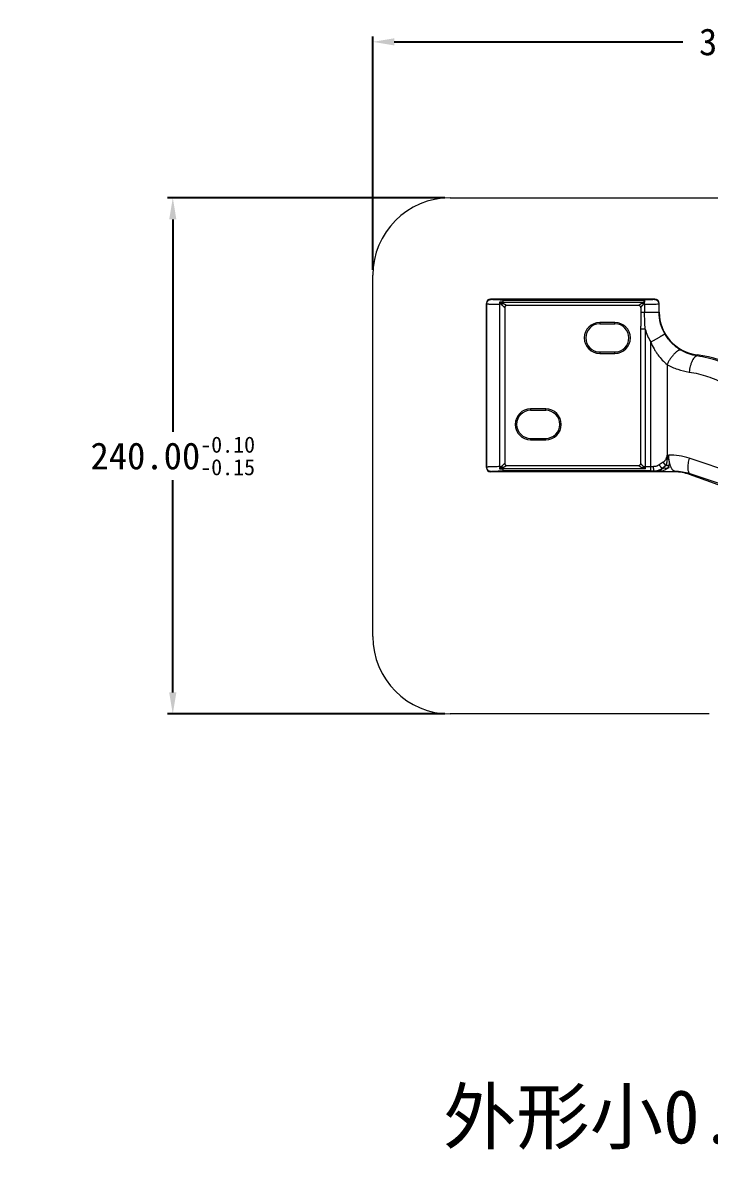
# Model space of a CAD drawing. Header units: millimetres. Extents: x 588 to 2025, y -315 to 707.
# Drawn here: x 598 to 918, y -315 to 213 of the extents above; entities that cross this region are included whole.
import ezdxf

# ---------------------------------------------------------------- set-up
doc = ezdxf.new("R2010")
doc.units = ezdxf.units.MM
doc.layers.add('core', color=7, linetype='Continuous', lineweight=20)
doc.layers.add('dim', color=82, linetype='Continuous', lineweight=9)
doc.dimstyles.get("Standard").update_dxf_attribs({"dimscale": 5, "dimtxt": 0.18, "dimasz": 0.18, "dimexe": 0.18, "dimexo": 0.0625, "dimgap": 0.09, "dimtad": 0, "dimtih": 1, "dimtoh": 1, "dimzin": 0, "dimdsep": 46, "dimtxsty": 'Standard', "dimcen": 0.09, "dimadec": 0, "dimazin": 0, "dimtfac": 1, "dimtofl": 0, "dimtmove": 0, "dimatfit": 3, "dimfxl": 0, "dimtolj": 1, "dimtzin": 0, "dimarcsym": 0})

# ---------------------------------------------------------------- blocks, each defined once
blk = doc.blocks.new('*D7')
at = {"layer": 'Defpoints', "color": 0, "lineweight": 18, "transparency": 16777216}
for p in [(797.22, 131.3), (668.2, -108.7), (797.22, -108.7)]:
    blk.add_point(p, dxfattribs=at)
at = {"layer": 'dim', "color": 0, "lineweight": -2, "transparency": 16777216}
for p, q in [((794.73, 131.3), (665.7, 131.3)), ((668.2, 121.3), (668.2, 22.55)), ((668.2, -98.7), (668.2, 0.05)), ((794.73, -108.7), (665.7, -108.7))]:
    blk.add_line(p, q, dxfattribs=at)
at = {"layer": 'dim', "color": 0, "lineweight": 18, "transparency": 16777216}
for points in [[(666.53, 121.3), (669.86, 121.3), (668.2, 131.3)], [(666.53, -98.7), (669.86, -98.7), (668.2, -108.7)]]:
    blk.add_solid(points, dxfattribs=at)
at = {"layer": 'dim', "color": 0, "lineweight": 18, "transparency": 16777216, "insert": (668.2, 11.3), "char_height": 12.5, "attachment_point": 5}
blk.add_mtext('\\A1;240.00{\\H7.5;\\S-0.10^ -0.15;}', dxfattribs=at)
blk = doc.blocks.new('*D8')
at = {"layer": 'Defpoints', "color": 0, "lineweight": 18, "transparency": 16777216}
for p in [(1141.22, 203.85), (761.22, 95.3), (1141.22, 95.3)]:
    blk.add_point(p, dxfattribs=at)
at = {"layer": 'dim', "color": 0, "lineweight": -2, "transparency": 16777216}
for p, q in [((761.22, 97.8), (761.22, 206.35)), ((1141.22, 97.8), (1141.22, 206.35)), ((771.22, 203.85), (905.39, 203.85)), ((1131.22, 203.85), (997.06, 203.85))]:
    blk.add_line(p, q, dxfattribs=at)
at = {"layer": 'dim', "color": 0, "lineweight": 18, "transparency": 16777216}
for points in [[(771.22, 205.51), (771.22, 202.18), (761.22, 203.85)], [(1131.22, 205.51), (1131.22, 202.18), (1141.22, 203.85)]]:
    blk.add_solid(points, dxfattribs=at)
at = {"layer": 'dim', "color": 0, "lineweight": 18, "transparency": 16777216, "insert": (951.22, 203.85), "char_height": 12.5, "attachment_point": 5}
blk.add_mtext('\\A1;380.00{\\H7.5;\\S-0.10^ -0.15;}', dxfattribs=at)

msp = doc.modelspace()

# ---------------------------------------------------------------- linework, layer by layer
at = {"layer": 'core', "lineweight": 18}
for p, q in [((797.225, 131.301), (1003.736, 131.301)), ((761.225, -72.699), (761.225, 95.301)), ((814.045, 5.848), (814.045, 82.234)), ((892.438, 84.241), (816.052, 84.241)), ((820.967, 81.786), (820.272, 81.786)), ((822.587, 80.249), (822.587, 7.833)), ((884.898, 81.226), (823.593, 81.226)), ((885.902, 80.223), (885.902, 78.207)), ((887.665, 81.783), (887.091, 81.783)), ((894.445, 78.211), (894.445, 82.234)), ((873.842, 73.342), (866.807, 73.342)), ((866.807, 72.684), (873.842, 72.684)), ((885.902, 7.867), (885.902, 70.219)), ((866.807, 59.619), (873.842, 59.619)), ((866.807, 58.96), (873.842, 58.96)), ((841.682, 33.142), (834.647, 33.142)), ((834.647, 32.484), (841.682, 32.484)), ((834.647, 19.419), (841.682, 19.419)), ((834.647, 18.76), (841.682, 18.76)), ((820.272, 6.296), (820.967, 6.296)), ((823.593, 6.856), (884.9, 6.856)), ((901.732, 3.841), (816.052, 3.841)), ((966.235, -18.039), (908.517, 2.661)), ((917.759, -108.699), (797.225, -108.699))]:
    msp.add_line(p, q, dxfattribs=at)
at = {"layer": 'core', "lineweight": 13}
for p, q in [((814.045, 82.234), (814.224, 82.055)), ((814.224, 6.027), (814.224, 82.055)), ((816.231, 84.062), (816.052, 84.241)), ((820.272, 6.296), (820.272, 81.786)), ((821.751, 83.788), (887.711, 83.788)), ((821.751, 82.755), (887.285, 82.755)), ((821.751, 82.755), (821.751, 82.228)), ((887.665, 81.783), (887.665, 78.211)), ((892.438, 84.241), (892.259, 84.062)), ((894.266, 82.055), (894.445, 82.234)), ((894.266, 82.055), (894.266, 78.211)), ((887.665, 78.211), (894.266, 78.211)), ((894.266, 78.211), (894.445, 78.211)), ((866.807, 73.342), (866.807, 72.684)), ((873.842, 72.684), (873.842, 73.342)), ((887.912, 70.219), (887.912, 6.301)), ((890.518, 6.301), (890.518, 64.216)), ((866.807, 59.619), (866.807, 58.96)), ((873.842, 58.96), (873.842, 59.619)), ((912.17, 58.252), (912.111, 57.751)), ((898.083, 53.85), (898.083, 11.881)), ((834.647, 33.142), (834.647, 32.484)), ((841.682, 32.484), (841.682, 33.142)), ((834.647, 19.419), (834.647, 18.76)), ((841.682, 18.76), (841.682, 19.419)), ((898.081, 11.658), (898.895, 11.669)), ((814.224, 6.027), (814.045, 5.848)), ((821.751, 5.854), (821.751, 5.327)), ((887.912, 5.327), (821.751, 5.327)), ((887.206, 6.301), (887.912, 6.301)), ((887.912, 6.301), (890.518, 6.301)), ((887.912, 6.301), (887.912, 5.327)), ((890.518, 4.294), (890.518, 6.301)), ((956.654, -5.996), (908.392, 10.221)), ((816.052, 3.841), (816.231, 4.02)), ((890.518, 4.294), (821.751, 4.294)), ((891.994, 4.297), (894.393, 3.987)), ((894.393, 3.987), (901.732, 4.144)), ((901.732, 3.841), (901.732, 4.144)), ((908.687, 3.136), (908.517, 2.661)), ((908.687, 3.136), (956.95, -13.081))]:
    msp.add_line(p, q, dxfattribs=at)
at = {"layer": 'core', "lineweight": 18}
for centre, radius, start, end in [((797.225, 95.301), 36, 90, 180), ((914.545, 78.211), 20.1, 180, 263.21462), ((866.807, 66.151), 7.191, 90, 270), ((866.807, 66.151), 6.532, 90, 270), ((873.842, 66.151), 7.191, 270, 90), ((873.842, 66.151), 6.532, 270, 90), ((905.639, 3.364), 55.275, 40, 83.21462), ((834.647, 25.951), 7.191, 90, 270), ((834.647, 25.951), 6.532, 90, 270), ((841.682, 25.951), 7.191, 270, 90), ((841.682, 25.951), 6.532, 270, 90), ((901.732, -16.259), 20.1, 70.27, 90), ((797.225, -72.699), 36, 180, 270)]:
    msp.add_arc(centre, radius, start, end, dxfattribs=at)
at = {"layer": 'core', "lineweight": 13}
for radius, start in [(20.279, 180), (27.806, 196.7041)]:
    msp.add_arc((914.545, 78.211), radius, start, 210.22018, dxfattribs=at)
at = {"layer": 'core', "lineweight": 18}
for centre, major_axis in [((816.058, 82.228), (-1.425, 1.425)), ((892.432, 82.228), (1.425, 1.425)), ((816.058, 5.854), (-1.425, -1.425))]:
    msp.add_ellipse(centre, major_axis=major_axis, ratio=0.9972647, start_param=5.4991567, end_param=7.0672139, dxfattribs=at)
at = {"layer": 'core', "lineweight": 13}
for points, knots in [([(814.224, 82.055), (814.224, 82.186), (814.237, 82.317), (814.289, 82.575), (814.328, 82.701), (814.428, 82.943), (814.491, 83.059), (814.637, 83.278), (814.721, 83.38), (814.906, 83.565), (815.008, 83.649), (815.227, 83.795), (815.343, 83.858), (815.585, 83.958), (815.711, 83.997), (815.969, 84.049), (816.1, 84.062), (816.231, 84.062)], [0, 0, 0, 0, 0.125, 0.125, 0.25, 0.25, 0.375, 0.375, 0.5, 0.5, 0.625, 0.625, 0.75, 0.75, 0.875, 0.875, 1, 1, 1, 1]), ([(814.224, 82.055), (814.267, 82.023), (814.449, 81.992), (814.836, 81.955), (814.921, 81.947), (815.107, 81.933), (815.41, 81.912), (815.9, 81.886), (816.327, 81.869), (816.623, 81.858), (816.777, 81.852), (817.256, 81.837), (817.597, 81.828), (818.314, 81.812), (818.689, 81.805), (819.465, 81.794), (819.865, 81.789), (820.272, 81.786)], [0, 0, 0, 0, 0.25, 0.25, 0.3125, 0.3125, 0.375, 0.5, 0.5625, 0.5625, 0.625, 0.625, 0.75, 0.75, 0.875, 0.875, 1, 1, 1, 1]), ([(820.143, 82.768), (820.155, 82.695), (820.176, 82.582), (820.205, 82.423), (820.227, 82.3), (820.245, 82.173), (820.264, 82.003), (820.271, 81.873), (820.272, 81.786)], [0, 0, 0, 0, 0.2454969, 0.3712479, 0.4969989, 0.62275, 0.748501, 1, 1, 1, 1]), ([(821.356, 82.395), (821.166, 82.466), (820.967, 82.532), (820.559, 82.655), (820.35, 82.712), (820.143, 82.768)], [0, 0, 0, 0, 0.5, 0.5, 1, 1, 1, 1]), ([(820.967, 81.786), (820.992, 81.841), (821.047, 81.951), (821.143, 82.115), (821.248, 82.266), (821.321, 82.354), (821.356, 82.395)], [0, 0, 0, 0, 0.2496477, 0.4998001, 0.7499525, 1, 1, 1, 1]), ([(821.233, 81.565), (821.311, 81.494), (821.387, 81.423), (821.532, 81.283), (821.603, 81.214), (821.74, 81.079), (821.806, 81.012), (821.934, 80.884), (821.995, 80.821), (822.113, 80.702), (822.168, 80.646), (822.273, 80.542), (822.322, 80.493), (822.389, 80.427), (822.411, 80.407), (822.452, 80.368), (822.511, 80.313), (822.56, 80.271), (822.587, 80.249)], [0, 0, 0, 0, 0.125, 0.125, 0.25, 0.25, 0.375, 0.375, 0.5, 0.5, 0.625, 0.625, 0.75, 0.75, 0.8125, 0.8125, 0.875, 1, 1, 1, 1]), ([(821.751, 83.788), (821.751, 83.779), (821.751, 83.749), (821.751, 83.647), (821.751, 83.575), (821.751, 83.395), (821.751, 83.287), (821.751, 83.041), (821.751, 82.904), (821.751, 82.755)], [0, 0, 0, 0, 0.25, 0.25, 0.5, 0.5, 0.75, 0.75, 1, 1, 1, 1]), ([(823.593, 81.226), (823.528, 81.252), (823.384, 81.324), (823.124, 81.467), (822.897, 81.596), (822.642, 81.742), (822.365, 81.898), (822.071, 82.06), (821.86, 82.172), (821.751, 82.228)], [0, 0, 0, 0, 0.2454684, 0.3712236, 0.4969789, 0.6227342, 0.7484894, 0.8742447, 1, 1, 1, 1]), ([(886.681, 82.392), (886.422, 82.277), (886.079, 82.09), (885.683, 81.845), (885.419, 81.668), (885.202, 81.512), (885.031, 81.377), (884.927, 81.28), (884.9, 81.24), (884.898, 81.226)], [0, 0, 0, 0, 0.2534288, 0.3801432, 0.5068576, 0.633572, 0.7602864, 0.8870008, 1, 1, 1, 1]), ([(885.902, 80.223), (885.902, 80.223), (885.902, 80.226), (885.903, 80.231), (885.903, 80.237), (885.905, 80.246), (885.909, 80.261), (885.916, 80.28), (885.925, 80.299), (885.932, 80.315), (885.941, 80.334), (885.953, 80.356), (885.967, 80.382), (885.98, 80.406), (885.996, 80.433), (886.019, 80.472), (886.064, 80.543), (886.136, 80.653), (886.2, 80.746), (886.24, 80.802), (886.243, 80.805), (886.245, 80.809), (886.249, 80.814), (886.252, 80.819), (886.257, 80.825), (886.261, 80.831), (886.266, 80.838), (886.271, 80.845), (886.277, 80.853), (886.284, 80.862), (886.29, 80.871), (886.298, 80.881), (886.305, 80.891), (886.313, 80.902), (886.322, 80.914), (886.331, 80.926), (886.341, 80.939), (886.351, 80.953), (886.362, 80.967), (886.373, 80.982), (886.385, 80.997), (886.397, 81.013), (886.41, 81.03), (886.423, 81.047), (886.437, 81.065), (886.452, 81.084), (886.467, 81.103), (886.483, 81.124), (886.5, 81.144), (886.517, 81.165), (886.534, 81.187), (886.553, 81.21), (886.572, 81.233), (886.592, 81.257), (886.612, 81.282), (886.634, 81.307), (886.656, 81.333), (886.678, 81.359), (886.702, 81.386), (886.726, 81.414), (886.751, 81.442), (886.777, 81.471), (886.804, 81.5), (886.832, 81.53), (886.86, 81.56), (886.89, 81.591), (886.921, 81.622), (886.953, 81.654), (886.986, 81.686), (887.02, 81.718), (887.055, 81.75), (887.079, 81.772), (887.091, 81.783)], [0, 0, 0, 0, 0.0039909, 0.0135164, 0.0234943, 0.0339276, 0.0583143, 0.093442, 0.1090831, 0.1264839, 0.1456717, 0.1666846, 0.1895714, 0.2143914, 0.224323, 0.2541952, 0.3045712, 0.3758854, 0.4686193, 0.4703215, 0.4723377, 0.4746684, 0.4773142, 0.480276, 0.4835547, 0.4871511, 0.4910661, 0.4953008, 0.4998561, 0.5047328, 0.5099319, 0.5154543, 0.5213008, 0.5274721, 0.533969, 0.5407918, 0.5479409, 0.5554167, 0.5632189, 0.5713474, 0.5798017, 0.588581, 0.5976841, 0.6071094, 0.6168552, 0.6269204, 0.637305, 0.6480088, 0.6590318, 0.670374, 0.6820351, 0.6940149, 0.7063132, 0.7189296, 0.7318636, 0.7451148, 0.7586826, 0.7725664, 0.7867659, 0.8012806, 0.81611, 0.8312538, 0.8467116, 0.8624834, 0.8785689, 0.8949684, 0.9116821, 0.9287107, 0.9460551, 0.9637168, 0.9816976, 1, 1, 1, 1]), ([(886.681, 82.392), (886.697, 82.399), (886.73, 82.413), (886.779, 82.435), (886.828, 82.457), (886.873, 82.477), (886.914, 82.496), (886.949, 82.512), (886.984, 82.529), (887.018, 82.546), (887.055, 82.564), (887.094, 82.585), (887.133, 82.607), (887.167, 82.628), (887.192, 82.645), (887.21, 82.658), (887.222, 82.667), (887.233, 82.676), (887.242, 82.685), (887.251, 82.694), (887.259, 82.703), (887.266, 82.712), (887.272, 82.721), (887.277, 82.73), (887.281, 82.738), (887.284, 82.747), (887.285, 82.753), (887.285, 82.755)], [0, 0, 0, 0, 0.0738516, 0.1477718, 0.2217607, 0.2958182, 0.3512149, 0.4054937, 0.4586588, 0.5107145, 0.5616654, 0.6294397, 0.6910747, 0.7466351, 0.7962101, 0.8183232, 0.8393677, 0.8593706, 0.8783636, 0.8963835, 0.9134736, 0.9296845, 0.9450756, 0.9597161, 0.9736866, 0.9870795, 1, 1, 1, 1]), ([(886.681, 82.392), (886.717, 82.352), (886.792, 82.265), (886.902, 82.113), (887.005, 81.949), (887.064, 81.838), (887.091, 81.783)], [0, 0, 0, 0, 0.2482153, 0.4988335, 0.7494518, 1, 1, 1, 1]), ([(887.091, 81.783), (887.129, 81.841), (887.206, 81.963), (887.3, 82.132), (887.374, 82.281), (887.425, 82.406), (887.473, 82.549), (887.492, 82.662), (887.494, 82.724)], [0, 0, 0, 0, 0.25, 0.5, 0.625, 0.75, 0.875, 1, 1, 1, 1]), ([(887.711, 83.788), (887.671, 83.785), (887.599, 83.774), (887.514, 83.731), (887.449, 83.652), (887.398, 83.538), (887.358, 83.389), (887.327, 83.206), (887.303, 82.995), (887.291, 82.838), (887.285, 82.755)], [0, 0, 0, 0, 0.125, 0.25, 0.3750001, 0.5000001, 0.6250001, 0.7500001, 0.8750001, 1, 1, 1, 1]), ([(887.665, 81.783), (888.52, 81.787), (890.211, 81.807), (892.347, 81.868), (893.816, 81.954), (894.22, 82.021), (894.266, 82.055)], [0, 0, 0, 0, 0.2455005, 0.4970003, 0.7485002, 1, 1, 1, 1]), ([(892.259, 84.062), (892.39, 84.062), (892.521, 84.049), (892.779, 83.997), (892.905, 83.958), (893.147, 83.858), (893.263, 83.795), (893.482, 83.649), (893.584, 83.565), (893.769, 83.38), (893.853, 83.278), (893.999, 83.059), (894.061, 82.943), (894.162, 82.701), (894.201, 82.575), (894.253, 82.317), (894.266, 82.186), (894.266, 82.055)], [0, 0, 0, 0, 0.125, 0.125, 0.25, 0.25, 0.375, 0.375, 0.5, 0.5, 0.625, 0.625, 0.75, 0.75, 0.875, 0.875, 1, 1, 1, 1]), ([(885.902, 78.211), (885.902, 78.211), (885.91, 78.211), (885.943, 78.211), (885.973, 78.211), (886.055, 78.211), (886.107, 78.211), (886.23, 78.211), (886.302, 78.211), (886.463, 78.211), (886.553, 78.211), (886.746, 78.211), (886.85, 78.211), (887.069, 78.211), (887.183, 78.211), (887.42, 78.211), (887.542, 78.211), (887.665, 78.211)], [0, 0, 0, 0, 0.1031468, 0.1031468, 0.2312687, 0.2312687, 0.3593906, 0.3593906, 0.4875125, 0.4875125, 0.6156343, 0.6156343, 0.7437562, 0.7437562, 0.8718781, 0.8718781, 1, 1, 1, 1]), ([(887.912, 70.219), (887.781, 70.219), (887.649, 70.219), (887.391, 70.219), (887.265, 70.219), (887.022, 70.219), (886.905, 70.219), (886.686, 70.219), (886.584, 70.219), (886.398, 70.219), (886.314, 70.219), (886.168, 70.219), (886.106, 70.219), (886.005, 70.219), (885.967, 70.219), (885.915, 70.219), (885.903, 70.219), (885.902, 70.219)], [0, 0, 0, 0, 0.1250502, 0.1250502, 0.2501004, 0.2501004, 0.3751506, 0.3751506, 0.5002008, 0.5002008, 0.625251, 0.625251, 0.7503012, 0.7503012, 0.8753515, 0.8753515, 1, 1, 1, 1]), ([(890.518, 64.216), (890.979, 63.129), (891.744, 61.572), (892.907, 59.646), (894.171, 57.813), (895.869, 55.794), (897.331, 54.454), (898.083, 53.85)], [0, 0, 0, 0, 0.25, 0.375, 0.5, 0.75, 1, 1, 1, 1]), ([(904.594, 60.419), (903.842, 60.865), (902.38, 61.852), (900.682, 63.331), (899.416, 64.67), (898.251, 66.076), (897.484, 67.211), (897.022, 68.004)], [0, 0, 0, 0, 0.25, 0.5, 0.625, 0.75, 1, 1, 1, 1]), ([(912.111, 57.751), (910.785, 57.947), (908.175, 58.598), (905.743, 59.738), (904.594, 60.419)], [0, 0, 0, 0, 0.5, 1, 1, 1, 1]), ([(912.111, 57.751), (911.776, 57.747), (911.207, 57.501), (910.412, 56.569), (909.837, 55.589), (909.321, 54.382), (908.753, 52.579), (908.49, 51.155), (908.384, 50.276)], [0, 0, 0, 0, 0.2500021, 0.3750035, 0.5000049, 0.6250063, 0.7500076, 1, 1, 1, 1]), ([(947.105, 38.158), (944.934, 40.806), (940.097, 45.694), (931.608, 51.548), (922.184, 55.72), (915.497, 57.285), (912.111, 57.751)], [0, 0, 0, 0, 0.25, 0.5, 0.75, 1, 1, 1, 1]), ([(898.021, 11.43), (897.978, 11.126), (897.882, 10.677), (897.683, 10.107), (897.499, 9.701), (897.315, 9.385), (897.146, 9.147), (897.01, 8.98), (896.866, 8.826), (896.763, 8.732), (896.603, 8.598), (896.49, 8.518), (896.371, 8.445)], [0, 0, 0, 0, 0.25, 0.375, 0.5, 0.625, 0.6875, 0.75, 0.8125, 0.875, 0.875, 1, 1, 1, 1]), ([(897.487, 6.867), (897.492, 6.873), (897.502, 6.885), (897.516, 6.902), (897.531, 6.92), (897.546, 6.939), (897.56, 6.958), (897.574, 6.977), (897.589, 6.996), (897.603, 7.016), (897.617, 7.036), (897.631, 7.057), (897.645, 7.077), (897.659, 7.099), (897.672, 7.12), (897.686, 7.142), (897.699, 7.165), (897.713, 7.187), (897.726, 7.21), (897.739, 7.234), (897.752, 7.257), (897.764, 7.282), (897.777, 7.306), (897.789, 7.331), (897.802, 7.356), (897.814, 7.381), (897.825, 7.407), (897.837, 7.433), (897.848, 7.46), (897.86, 7.486), (897.871, 7.513), (897.882, 7.541), (897.892, 7.568), (897.903, 7.596), (897.913, 7.624), (897.923, 7.653), (897.933, 7.681), (897.942, 7.71), (897.952, 7.739), (897.961, 7.769), (897.97, 7.798), (897.979, 7.828), (897.988, 7.858), (897.996, 7.888), (898.004, 7.918), (898.013, 7.949), (898.02, 7.98), (898.028, 8.01), (898.036, 8.041), (898.043, 8.073), (898.05, 8.104), (898.057, 8.135), (898.064, 8.167), (898.071, 8.198), (898.078, 8.23), (898.084, 8.262), (898.09, 8.294), (898.096, 8.326), (898.102, 8.358), (898.108, 8.391), (898.114, 8.423), (898.119, 8.456), (898.124, 8.488), (898.13, 8.521), (898.135, 8.554), (898.14, 8.586), (898.144, 8.619), (898.149, 8.652), (898.153, 8.685), (898.158, 8.718), (898.162, 8.75), (898.166, 8.783), (898.17, 8.816), (898.174, 8.849), (898.178, 8.882), (898.181, 8.915), (898.185, 8.948), (898.188, 8.981), (898.191, 9.014), (898.194, 9.047), (898.197, 9.081), (898.2, 9.114), (898.203, 9.147), (898.205, 9.18), (898.208, 9.214), (898.21, 9.247), (898.217, 9.345), (898.226, 9.508), (898.234, 9.734), (898.237, 9.956), (898.235, 10.174), (898.23, 10.364), (898.223, 10.524), (898.215, 10.655), (898.206, 10.779), (898.196, 10.896), (898.186, 11.008), (898.175, 11.113), (898.163, 11.213), (898.152, 11.306), (898.144, 11.367), (898.14, 11.396)], [0, 0, 0, 0, 0.0056791, 0.0114138, 0.0172037, 0.0230481, 0.0289467, 0.0348986, 0.0409032, 0.0469599, 0.0530679, 0.0592264, 0.0654346, 0.0716917, 0.0779967, 0.0843486, 0.0907463, 0.0971883, 0.1036733, 0.1101996, 0.1167659, 0.1233705, 0.1300117, 0.1366878, 0.1433972, 0.1501379, 0.1569082, 0.1637062, 0.1705305, 0.17738, 0.1842534, 0.1911494, 0.1980664, 0.2050031, 0.2119578, 0.2189289, 0.2259146, 0.2329131, 0.2399225, 0.2469414, 0.2539689, 0.2610039, 0.2680455, 0.2750926, 0.2821441, 0.2891989, 0.2962556, 0.3033132, 0.3103701, 0.3174253, 0.3244783, 0.331529, 0.3385776, 0.3456238, 0.3526676, 0.3597088, 0.3667474, 0.3737832, 0.3808159, 0.3878454, 0.394871, 0.4018917, 0.4089066, 0.4159148, 0.4229151, 0.4299066, 0.4368881, 0.4438584, 0.4508163, 0.4577609, 0.4646928, 0.4716125, 0.4785208, 0.4854184, 0.4923061, 0.4991845, 0.5060545, 0.5129168, 0.5197723, 0.5266217, 0.5334659, 0.5403058, 0.547142, 0.5539756, 0.5608074, 0.5676383, 0.5744691, 0.6213386, 0.6670094, 0.7116384, 0.7553464, 0.7982198, 0.8256339, 0.8517106, 0.8764944, 0.900025, 0.9223381, 0.9434653, 0.963435, 0.9822725, 1, 1, 1, 1]), ([(820.272, 6.296), (819.865, 6.293), (819.465, 6.288), (818.689, 6.277), (818.314, 6.27), (817.597, 6.254), (817.256, 6.245), (816.777, 6.23), (816.623, 6.224), (816.327, 6.213), (815.9, 6.196), (815.41, 6.17), (815.107, 6.149), (814.921, 6.135), (814.836, 6.127), (814.449, 6.09), (814.267, 6.059), (814.224, 6.027)], [0, 0, 0, 0, 0.125, 0.125, 0.25, 0.25, 0.375, 0.375, 0.4375, 0.4375, 0.5, 0.625, 0.6875, 0.6875, 0.75, 0.75, 1, 1, 1, 1]), ([(816.231, 4.02), (816.1, 4.02), (815.969, 4.033), (815.711, 4.085), (815.585, 4.124), (815.343, 4.225), (815.227, 4.287), (815.008, 4.433), (814.906, 4.517), (814.721, 4.702), (814.637, 4.804), (814.491, 5.023), (814.428, 5.139), (814.328, 5.381), (814.289, 5.507), (814.237, 5.765), (814.224, 5.896), (814.224, 6.027)], [0, 0, 0, 0, 0.125, 0.125, 0.25, 0.25, 0.375, 0.375, 0.5, 0.5, 0.625, 0.625, 0.75, 0.75, 0.875, 0.875, 1, 1, 1, 1]), ([(820.272, 6.296), (820.271, 6.209), (820.264, 6.079), (820.245, 5.909), (820.227, 5.782), (820.205, 5.659), (820.176, 5.5), (820.155, 5.387), (820.143, 5.314)], [0, 0, 0, 0, 0.2514986, 0.3772494, 0.5030002, 0.628751, 0.7545019, 1, 1, 1, 1]), ([(820.143, 5.314), (820.35, 5.371), (820.559, 5.427), (820.967, 5.55), (821.166, 5.616), (821.356, 5.688)], [0, 0, 0, 0, 0.5, 0.5, 1, 1, 1, 1]), ([(821.356, 5.688), (821.321, 5.728), (821.248, 5.816), (821.143, 5.968), (821.047, 6.131), (820.992, 6.242), (820.967, 6.296)], [0, 0, 0, 0, 0.2500469, 0.5001944, 0.750342, 1, 1, 1, 1]), ([(822.587, 7.833), (822.56, 7.811), (822.511, 7.769), (822.452, 7.714), (822.411, 7.675), (822.389, 7.655), (822.322, 7.589), (822.273, 7.541), (822.168, 7.436), (822.113, 7.38), (821.995, 7.261), (821.934, 7.199), (821.806, 7.07), (821.74, 7.003), (821.603, 6.868), (821.532, 6.799), (821.387, 6.659), (821.311, 6.588), (821.233, 6.517)], [0, 0, 0, 0, 0.125, 0.1875, 0.1875, 0.25, 0.25, 0.375, 0.375, 0.5, 0.5, 0.625, 0.625, 0.75, 0.75, 0.875, 0.875, 1, 1, 1, 1]), ([(821.751, 5.854), (821.86, 5.91), (822.071, 6.022), (822.365, 6.184), (822.642, 6.34), (822.897, 6.486), (823.124, 6.615), (823.384, 6.758), (823.528, 6.83), (823.593, 6.856)], [0, 0, 0, 0, 0.1257553, 0.2515105, 0.3772658, 0.5030211, 0.6287763, 0.7545316, 1, 1, 1, 1]), ([(821.751, 5.327), (821.751, 5.178), (821.751, 5.041), (821.751, 4.795), (821.751, 4.687), (821.751, 4.507), (821.751, 4.435), (821.751, 4.334), (821.751, 4.303), (821.751, 4.294)], [0, 0, 0, 0, 0.25, 0.25, 0.5, 0.5, 0.75, 0.75, 1, 1, 1, 1]), ([(884.9, 6.856), (884.907, 6.841), (884.927, 6.818), (884.973, 6.775), (884.992, 6.759), (885.034, 6.724), (885.058, 6.705), (885.137, 6.644), (885.2, 6.599), (885.308, 6.524), (885.345, 6.498), (885.424, 6.445), (885.466, 6.418), (885.595, 6.335), (885.688, 6.277), (885.888, 6.158), (885.995, 6.096), (886.219, 5.975), (886.336, 5.915), (886.583, 5.799), (886.714, 5.743), (886.853, 5.692)], [0, 0, 0, 0, 0.125, 0.125, 0.1875, 0.1875, 0.25, 0.25, 0.375, 0.375, 0.4375, 0.4375, 0.5, 0.5, 0.625, 0.625, 0.75, 0.75, 0.875, 0.875, 1, 1, 1, 1]), ([(887.206, 6.301), (887.11, 6.373), (886.929, 6.527), (886.688, 6.778), (886.468, 7.032), (886.279, 7.27), (886.119, 7.488), (885.996, 7.67), (885.944, 7.761), (885.926, 7.797), (885.925, 7.798)], [0, 0, 0, 0, 0.1420458, 0.2840917, 0.4261375, 0.5681834, 0.7102292, 0.852275, 0.9943209, 1, 1, 1, 1]), ([(886.853, 5.692), (886.868, 5.712), (886.9, 5.755), (886.948, 5.824), (886.996, 5.897), (887.042, 5.975), (887.087, 6.055), (887.13, 6.137), (887.17, 6.22), (887.194, 6.274), (887.206, 6.301)], [0, 0, 0, 0, 0.1249393, 0.2499531, 0.3749668, 0.4999806, 0.6249943, 0.7500081, 0.8750218, 1, 1, 1, 1]), ([(886.853, 5.692), (887.024, 5.629), (887.199, 5.568), (887.554, 5.447), (887.733, 5.387), (887.912, 5.327)], [0, 0, 0, 0, 0.5, 0.5, 1, 1, 1, 1]), ([(894.429, 7.162), (894.241, 7.02), (893.947, 6.834), (893.529, 6.637), (893.097, 6.475), (892.544, 6.341), (892.09, 6.305), (891.859, 6.304)], [0, 0, 0, 0, 0.25, 0.375, 0.5, 0.75, 1, 1, 1, 1]), ([(891.994, 4.297), (892.008, 4.297), (892.036, 4.297), (892.078, 4.298), (892.119, 4.299), (892.16, 4.3), (892.2, 4.301), (892.24, 4.303), (892.28, 4.305), (892.319, 4.307), (892.357, 4.309), (892.395, 4.311), (892.433, 4.314), (892.47, 4.316), (892.507, 4.319), (892.543, 4.322), (892.579, 4.325), (892.614, 4.329), (892.649, 4.332), (892.683, 4.336), (892.717, 4.339), (892.751, 4.343), (892.784, 4.347), (892.816, 4.351), (892.848, 4.355), (892.88, 4.359), (892.911, 4.363), (892.942, 4.368), (892.972, 4.372), (893.002, 4.377), (893.031, 4.381), (893.06, 4.386), (893.088, 4.39), (893.116, 4.395), (893.144, 4.4), (893.171, 4.405), (893.198, 4.409), (893.224, 4.414), (893.25, 4.419), (893.275, 4.424), (893.3, 4.429), (893.324, 4.434), (893.348, 4.439), (893.372, 4.443), (893.395, 4.448), (893.418, 4.453), (893.44, 4.458), (893.462, 4.463), (893.483, 4.468), (893.504, 4.472), (893.524, 4.477), (893.544, 4.482), (893.564, 4.487), (893.583, 4.491), (893.602, 4.496), (893.62, 4.5), (893.638, 4.505), (893.656, 4.509), (893.673, 4.513), (893.689, 4.518), (893.705, 4.522), (893.721, 4.526), (893.736, 4.53), (893.751, 4.534), (893.766, 4.538), (893.78, 4.542), (893.793, 4.546), (893.806, 4.549), (893.819, 4.553), (893.831, 4.556), (893.843, 4.56), (893.855, 4.563), (893.866, 4.566), (893.876, 4.569), (893.886, 4.572), (893.896, 4.575), (893.905, 4.578), (893.914, 4.58), (893.923, 4.583), (893.931, 4.585), (893.938, 4.587), (893.946, 4.59), (893.952, 4.592), (893.959, 4.594), (893.965, 4.595), (893.97, 4.597), (893.975, 4.599), (893.98, 4.6), (893.984, 4.601), (893.988, 4.603), (893.991, 4.604), (893.994, 4.605), (893.997, 4.605), (893.999, 4.606), (894.001, 4.606), (894.002, 4.607), (894.003, 4.607), (894.05, 4.622), (894.143, 4.652), (894.282, 4.7), (894.421, 4.752), (894.558, 4.806), (894.693, 4.863), (894.828, 4.923), (894.935, 4.974), (895.029, 5.021), (895.124, 5.069), (895.257, 5.14), (895.387, 5.214), (895.501, 5.281), (895.583, 5.332), (895.659, 5.381), (895.728, 5.426), (895.79, 5.468), (895.83, 5.495), (895.848, 5.508)], [0, 0, 0, 0, 0.0102651, 0.0204166, 0.030455, 0.0403809, 0.0501948, 0.0598971, 0.0694883, 0.0789689, 0.0883392, 0.0975997, 0.1067507, 0.1157925, 0.1247257, 0.1335503, 0.1422669, 0.1508755, 0.1593766, 0.1677704, 0.1760571, 0.184237, 0.1923102, 0.200277, 0.2081376, 0.215892, 0.2235405, 0.2310833, 0.2385204, 0.2458519, 0.253078, 0.2601988, 0.2672143, 0.2741246, 0.2809298, 0.2876298, 0.2942247, 0.3007146, 0.3070994, 0.3133792, 0.319554, 0.3256238, 0.3315885, 0.3374483, 0.343203, 0.3488526, 0.3543971, 0.3598365, 0.3651708, 0.3703998, 0.3755237, 0.3805422, 0.3854554, 0.3902633, 0.3949657, 0.3995626, 0.404054, 0.4084397, 0.4127198, 0.4168941, 0.4209627, 0.4249254, 0.4287821, 0.4325328, 0.4361775, 0.439716, 0.4431483, 0.4464743, 0.449694, 0.4528073, 0.455814, 0.4587143, 0.4615079, 0.4641948, 0.466775, 0.4692483, 0.4716148, 0.4738744, 0.476027, 0.4780725, 0.480011, 0.4818423, 0.4835664, 0.4851833, 0.4866929, 0.4880951, 0.48939, 0.4905775, 0.4916576, 0.4926302, 0.4934953, 0.4942529, 0.494903, 0.4954455, 0.4958804, 0.4962078, 0.4964275, 0.4965396, 0.5324084, 0.5683578, 0.6043525, 0.6403581, 0.6763551, 0.7123391, 0.7483061, 0.7633535, 0.7892661, 0.8260526, 0.873756, 0.8992013, 0.9228888, 0.9448168, 0.9649815, 0.983378, 1, 1, 1, 1]), ([(895.848, 5.508), (895.735, 5.279), (895.618, 5.077), (895.38, 4.725), (895.259, 4.577), (894.894, 4.202), (894.646, 4.048), (894.393, 3.987)], [0, 0, 0, 0, 0.25, 0.25, 0.5, 0.5, 1, 1, 1, 1]), ([(894.393, 3.987), (895.016, 4.04), (895.63, 4.188), (896.532, 4.554), (896.83, 4.7), (897.419, 5.047), (897.711, 5.248), (897.992, 5.476)], [0, 0, 0, 0, 0.5, 0.5, 0.75, 0.75, 1, 1, 1, 1]), ([(895.848, 5.508), (895.819, 5.521), (895.784, 5.542), (895.702, 5.602), (895.656, 5.64), (895.553, 5.734), (895.496, 5.79), (895.374, 5.918), (895.309, 5.99), (895.175, 6.147), (895.105, 6.232), (894.964, 6.41), (894.893, 6.503), (894.753, 6.691), (894.685, 6.787), (894.553, 6.977), (894.489, 7.07), (894.429, 7.162)], [0, 0, 0, 0, 0.125, 0.125, 0.25, 0.25, 0.375, 0.375, 0.5, 0.5, 0.625, 0.625, 0.75, 0.75, 0.875, 0.875, 1, 1, 1, 1]), ([(898.794, 6.662), (898.789, 6.663), (898.777, 6.667), (898.759, 6.673), (898.739, 6.68), (898.717, 6.687), (898.692, 6.694), (898.666, 6.701), (898.638, 6.709), (898.607, 6.718), (898.574, 6.726), (898.535, 6.735), (898.492, 6.745), (898.446, 6.756), (898.402, 6.766), (898.36, 6.775), (898.321, 6.783), (898.295, 6.789), (898.283, 6.791)], [0, 0, 0, 0, 0.0319045, 0.0677543, 0.107564, 0.1513484, 0.1991217, 0.2508986, 0.3066932, 0.3665196, 0.4303914, 0.4983218, 0.5921621, 0.681933, 0.7676157, 0.849195, 0.9266591, 1, 1, 1, 1]), ([(908.392, 10.221), (908.271, 9.803), (908.165, 9.385), (907.984, 8.561), (907.91, 8.156), (907.796, 7.37), (907.756, 6.989), (907.712, 6.265), (907.707, 5.921), (907.734, 5.28), (907.765, 4.982), (907.862, 4.444), (907.928, 4.203), (908.093, 3.784), (908.191, 3.606), (908.418, 3.319), (908.546, 3.209), (908.687, 3.136)], [0, 0, 0, 0, 0.125, 0.125, 0.25, 0.25, 0.375, 0.375, 0.5, 0.5, 0.625, 0.625, 0.75, 0.75, 0.875, 0.875, 1, 1, 1, 1])]:
    msp.add_open_spline(points, degree=3, knots=knots, dxfattribs=at)
at = {"layer": 'core', "lineweight": 18}
for points, degree in [([(821.751, 83.788), (821.051, 83.788), (819.653, 83.802), (817.853, 83.862), (816.609, 83.953), (816.268, 84.026), (816.231, 84.062)], 3), ([(820.143, 82.768), (820.212, 82.683), (820.354, 82.508), (820.568, 82.249), (820.773, 82.008), (820.903, 81.858), (820.967, 81.786)], 3), ([(885.811, 80.624), (885.903, 80.438), (885.922, 80.28)], 2), ([(887.711, 83.788), (887.746, 83.786), (887.777, 83.78), (887.806, 83.772)], 3), ([(885.902, 70.219), (885.902, 70.695), (885.902, 71.172), (885.902, 71.648)], 3), ([(898.083, 53.85), (899.662, 52.928), (903.003, 51.4), (906.573, 50.531), (908.384, 50.276)], 3), ([(908.384, 50.276), (911.304, 49.866), (917.067, 48.5), (925.18, 44.882), (932.481, 39.821), (936.637, 35.603), (938.502, 33.319)], 3), ([(885.926, 7.798), (885.902, 7.79), (885.896, 7.749)], 2), ([(885.925, 7.798), (885.91, 7.829), (885.902, 7.853), (885.902, 7.867)], 3), ([(890.518, 6.301), (890.965, 6.301), (891.413, 6.302), (891.859, 6.304)], 3), ([(898.141, 5.503), (898.249, 5.545), (898.464, 5.63), (898.783, 5.761), (898.993, 5.852), (899.097, 5.898)], 3), ([(898.943, 6.293), (898.902, 6.416), (898.852, 6.539), (898.794, 6.662)], 3), ([(899.097, 5.898), (899.044, 6.025), (898.993, 6.156), (898.943, 6.293)], 3), ([(816.231, 4.02), (816.268, 4.056), (816.609, 4.129), (817.853, 4.22), (819.653, 4.28), (821.051, 4.294), (821.751, 4.294)], 3)]:
    msp.add_open_spline(points, degree=degree, dxfattribs=at)
at = {"layer": 'core', "lineweight": 13}
for points, weights in [([(821.751, 82.755), (821.206, 82.755), (820.67, 82.763), (820.143, 82.768)], [0.999999397796, 0.99999939757, 0.99999936304, 0.999999292005]), ([(820.967, 81.786), (821.06, 81.717), (821.148, 81.642), (821.233, 81.565)], [0.999999999362, 0.999999999293, 0.999999999214, 0.999999999129]), ([(821.233, 81.565), (821.364, 81.825), (821.548, 82.061), (821.751, 82.228)], [1, 0.937770459419, 0.93777045942, 1.00000000001]), ([(821.751, 82.228), (821.626, 82.286), (821.495, 82.343), (821.356, 82.395)], [1.00000000001, 1.00000000001, 1, 1]), ([(820.143, 5.314), (820.667, 5.32), (821.205, 5.327), (821.751, 5.327)], [0.999999236214, 0.999999312511, 0.999999350151, 0.999999350342]), ([(821.751, 5.854), (821.548, 6.021), (821.364, 6.257), (821.233, 6.517)], [1.00000000001, 0.937770459421, 0.93777045942, 1]), ([(821.356, 5.688), (821.495, 5.739), (821.626, 5.796), (821.751, 5.854)], [0.999999999988, 0.999999999988, 0.999999999986, 0.999999999985]), ([(891.994, 4.297), (891.918, 4.356), (891.863, 5.175), (891.859, 6.304)], [1.00000003524, 0.816889435955, 0.816889423387, 0.999999997541]), ([(897.487, 6.867), (897.129, 7.181), (896.717, 7.763), (896.371, 8.445)], [0.999998451229, 0.902809666706, 0.902810182963, 1]), ([(898.283, 6.791), (898.014, 6.847), (897.747, 6.873), (897.487, 6.867)], [0.943318607539, 0.932965353407, 0.928773498537, 0.930743042929])]:
    msp.add_rational_spline(points, weights, degree=3, dxfattribs=at)
at = {"layer": 'core', "lineweight": 18}
for points, knots in [([(823.593, 81.226), (823.527, 81.226), (823.462, 81.22), (823.367, 81.202), (823.335, 81.195), (823.272, 81.177), (823.241, 81.167), (823.15, 81.131), (823.093, 81.102), (823.024, 81.059), (823.011, 81.05), (822.984, 81.031), (822.971, 81.022), (822.932, 80.991), (822.907, 80.97), (822.837, 80.903), (822.795, 80.854), (822.749, 80.787), (822.74, 80.773), (822.722, 80.746), (822.714, 80.731), (822.691, 80.689), (822.677, 80.66), (822.651, 80.6), (822.64, 80.57), (822.621, 80.508), (822.613, 80.476), (822.594, 80.38), (822.587, 80.315), (822.587, 80.249)], [0, 0, 0, 0, 0.125, 0.125, 0.1875, 0.1875, 0.25, 0.25, 0.375, 0.375, 0.40625, 0.40625, 0.4375, 0.4375, 0.5, 0.5, 0.625, 0.625, 0.65625, 0.65625, 0.6875, 0.6875, 0.75, 0.75, 0.8125, 0.8125, 0.875, 0.875, 1, 1, 1, 1]), ([(885.663, 80.87), (885.616, 80.926), (885.563, 80.975), (885.491, 81.031), (885.477, 81.041), (885.447, 81.062), (885.431, 81.072), (885.385, 81.1), (885.353, 81.117), (885.287, 81.148), (885.254, 81.161), (885.185, 81.184), (885.15, 81.194), (885.079, 81.21), (885.043, 81.216), (884.971, 81.224), (884.934, 81.226), (884.898, 81.226)], [0, 0, 0, 0, 0.25, 0.25, 0.3125, 0.3125, 0.375, 0.375, 0.5, 0.5, 0.625, 0.625, 0.75, 0.75, 0.875, 0.875, 1, 1, 1, 1]), ([(885.904, 80.223), (885.903, 80.279), (885.898, 80.334), (885.883, 80.417), (885.877, 80.446), (885.861, 80.504), (885.852, 80.533), (885.821, 80.617), (885.796, 80.671), (885.751, 80.749), (885.735, 80.774), (885.701, 80.823), (885.682, 80.847), (885.663, 80.87)], [0, 0, 0, 0, 0.2354006, 0.2354006, 0.3628338, 0.3628338, 0.490267, 0.490267, 0.7451335, 0.7451335, 0.8725668, 0.8725668, 1, 1, 1, 1]), ([(887.494, 82.724), (887.498, 82.806), (887.503, 82.885), (887.513, 83.033), (887.518, 83.103), (887.531, 83.234), (887.538, 83.295), (887.555, 83.406), (887.564, 83.456), (887.585, 83.545), (887.597, 83.584), (887.625, 83.651), (887.64, 83.679), (887.675, 83.723), (887.695, 83.739), (887.74, 83.764), (887.766, 83.772), (887.794, 83.777)], [0, 0, 0, 0, 0.125, 0.125, 0.25, 0.25, 0.375, 0.375, 0.5, 0.5, 0.625, 0.625, 0.75, 0.75, 0.875, 0.875, 1, 1, 1, 1]), ([(887.665, 81.783), (887.665, 81.79), (887.665, 81.804), (887.666, 81.826), (887.666, 81.847), (887.666, 81.868), (887.666, 81.889), (887.666, 81.911), (887.666, 81.932), (887.666, 81.953), (887.666, 81.974), (887.667, 81.995), (887.667, 82.016), (887.667, 82.037), (887.667, 82.058), (887.668, 82.079), (887.668, 82.1), (887.668, 82.121), (887.669, 82.142), (887.669, 82.162), (887.669, 82.183), (887.67, 82.204), (887.67, 82.225), (887.67, 82.245), (887.671, 82.266), (887.671, 82.286), (887.672, 82.307), (887.672, 82.327), (887.673, 82.348), (887.673, 82.368), (887.674, 82.389), (887.674, 82.409), (887.675, 82.429), (887.675, 82.449), (887.676, 82.469), (887.677, 82.489), (887.677, 82.509), (887.678, 82.529), (887.679, 82.549), (887.679, 82.568), (887.68, 82.588), (887.681, 82.607), (887.681, 82.626), (887.682, 82.646), (887.683, 82.665), (887.684, 82.683), (887.685, 82.702), (887.685, 82.721), (887.686, 82.74), (887.687, 82.758), (887.688, 82.777), (887.689, 82.795), (887.69, 82.813), (887.691, 82.831), (887.692, 82.849), (887.693, 82.867), (887.694, 82.885), (887.695, 82.902), (887.696, 82.92), (887.697, 82.937), (887.698, 82.955), (887.699, 82.972), (887.701, 82.989), (887.702, 83.006), (887.703, 83.023), (887.704, 83.039), (887.705, 83.056), (887.708, 83.093), (887.713, 83.148), (887.72, 83.215), (887.727, 83.272), (887.734, 83.319), (887.74, 83.359), (887.746, 83.394), (887.751, 83.424), (887.756, 83.451), (887.761, 83.474), (887.765, 83.493), (887.768, 83.51), (887.772, 83.531), (887.776, 83.558), (887.781, 83.591), (887.786, 83.622), (887.789, 83.651), (887.792, 83.675), (887.794, 83.694), (887.795, 83.709), (887.797, 83.722), (887.799, 83.735), (887.801, 83.746), (887.803, 83.756), (887.804, 83.765), (887.806, 83.77), (887.806, 83.772)], [0, 0, 0, 0, 0.0074243, 0.0148351, 0.0222334, 0.0296203, 0.0369969, 0.0443644, 0.0517239, 0.0590764, 0.0664231, 0.073765, 0.0811033, 0.0884391, 0.0957735, 0.1031075, 0.1104424, 0.1177791, 0.1251187, 0.1324624, 0.139811, 0.147165, 0.1545244, 0.161889, 0.1692589, 0.1766342, 0.1840148, 0.1914007, 0.1987919, 0.2061885, 0.2135896, 0.2209939, 0.2284001, 0.235807, 0.2432133, 0.2506176, 0.2580188, 0.2654155, 0.2728065, 0.2801915, 0.2875709, 0.2949453, 0.3023152, 0.3096811, 0.3170433, 0.3244025, 0.3317591, 0.3391135, 0.3464667, 0.3538198, 0.3611744, 0.3685317, 0.3758932, 0.3832601, 0.3906339, 0.3980159, 0.4054076, 0.4128095, 0.4202207, 0.4276402, 0.4350672, 0.4425006, 0.4499394, 0.4573828, 0.4648296, 0.472279, 0.4797298, 0.4871813, 0.5236672, 0.5564249, 0.5855071, 0.6110075, 0.6328615, 0.652982, 0.6713598, 0.6879825, 0.7028284, 0.7158791, 0.7271227, 0.7365523, 0.7610614, 0.786261, 0.81215, 0.8387422, 0.8661146, 0.8833029, 0.9003861, 0.9173526, 0.934189, 0.9508825, 0.9674216, 0.983797, 1, 1, 1, 1]), ([(887.806, 83.772), (887.807, 83.772), (887.808, 83.773), (887.811, 83.774), (887.813, 83.775), (887.816, 83.776), (887.82, 83.776), (887.823, 83.777), (887.827, 83.778), (887.831, 83.779), (887.835, 83.78), (887.839, 83.781), (887.844, 83.781), (887.849, 83.782), (887.854, 83.783), (887.859, 83.784), (887.864, 83.785), (887.869, 83.786), (887.874, 83.787), (887.878, 83.788), (887.883, 83.789), (887.888, 83.79), (887.894, 83.791), (887.9, 83.793), (887.907, 83.794), (887.911, 83.794), (887.912, 83.794)], [0, 0, 0, 0, 0.0246198, 0.0501205, 0.0765671, 0.104022, 0.1325449, 0.1621934, 0.1930239, 0.2250924, 0.2584553, 0.2931706, 0.3292988, 0.366904, 0.4060549, 0.4468262, 0.4892993, 0.5335633, 0.5766089, 0.6223474, 0.6706716, 0.7214397, 0.7744816, 0.8726956, 0.9479908, 1, 1, 1, 1]), ([(892.259, 84.062), (892.225, 84.029), (891.929, 83.961), (890.851, 83.875), (889.421, 83.819), (888.366, 83.8), (887.912, 83.794)], [0, 0, 0, 0, 0.2689836, 0.5379672, 0.8069508, 1, 1, 1, 1]), ([(885.902, 78.211), (885.902, 77.323), (885.902, 75.547), (885.902, 73.359), (885.902, 72.06), (885.902, 71.648)], [0, 0, 0, 0, 0.4059102, 0.8118398, 1, 1, 1, 1]), ([(904.594, 60.419), (904.446, 60.476), (904.093, 60.515), (903.388, 60.292), (902.527, 59.748), (901.562, 58.888), (900.564, 57.767), (899.609, 56.479), (898.761, 55.135), (898.292, 54.266), (898.083, 53.85)], [0, 0, 0, 0, 0.1249983, 0.2499985, 0.3749988, 0.499999, 0.6249993, 0.7499995, 0.8749998, 1, 1, 1, 1]), ([(898.054, 11.533), (898.054, 11.533), (898.054, 11.531), (898.053, 11.528), (898.052, 11.525), (898.051, 11.522), (898.049, 11.519), (898.047, 11.516), (898.045, 11.512), (898.042, 11.507), (898.038, 11.501), (898.034, 11.494), (898.03, 11.488), (898.027, 11.483), (898.025, 11.476), (898.023, 11.467), (898.023, 11.458), (898.022, 11.45), (898.021, 11.443), (898.021, 11.438), (898.021, 11.434), (898.021, 11.432), (898.021, 11.431), (898.021, 11.43)], [0, 0, 0, 0, 0.0218225, 0.046262, 0.0734493, 0.1034948, 0.136498, 0.172553, 0.2117525, 0.2541906, 0.3395626, 0.4120225, 0.471297, 0.5173182, 0.5866727, 0.6669788, 0.7591852, 0.8290146, 0.8869739, 0.9330565, 0.9672568, 0.9895714, 1, 1, 1, 1]), ([(898.081, 11.658), (898.081, 11.657), (898.08, 11.656), (898.079, 11.652), (898.077, 11.645), (898.073, 11.635), (898.069, 11.625), (898.065, 11.617), (898.063, 11.61), (898.061, 11.604), (898.06, 11.599), (898.059, 11.593), (898.059, 11.586), (898.059, 11.576), (898.059, 11.566), (898.059, 11.557), (898.059, 11.551), (898.058, 11.546), (898.057, 11.542), (898.056, 11.537), (898.055, 11.535), (898.055, 11.533)], [0, 0, 0, 0, 0.0173638, 0.0351975, 0.0912466, 0.1745748, 0.2853331, 0.3453706, 0.39971, 0.4484652, 0.4917943, 0.5299227, 0.5715342, 0.6505576, 0.7670593, 0.8130394, 0.8558488, 0.8956806, 0.9327743, 0.9674264, 1, 1, 1, 1]), ([(898.055, 11.533), (898.056, 11.532), (898.059, 11.53), (898.063, 11.525), (898.068, 11.521), (898.072, 11.516), (898.077, 11.512), (898.081, 11.506), (898.085, 11.501), (898.089, 11.495), (898.093, 11.489), (898.097, 11.483), (898.102, 11.476), (898.106, 11.47), (898.109, 11.462), (898.113, 11.455), (898.117, 11.448), (898.121, 11.44), (898.125, 11.431), (898.129, 11.423), (898.132, 11.414), (898.136, 11.405), (898.138, 11.399), (898.14, 11.396)], [0, 0, 0, 0, 0.0369941, 0.0747895, 0.1134413, 0.1530008, 0.1935159, 0.2350313, 0.2775883, 0.3212254, 0.3659785, 0.4118804, 0.4589621, 0.5072518, 0.5567759, 0.6075589, 0.6596233, 0.7129903, 0.7676793, 0.8237085, 0.8810947, 0.9398537, 1, 1, 1, 1]), ([(898.138, 11.396), (898.156, 11.341), (898.176, 11.288), (898.217, 11.181), (898.238, 11.128), (898.302, 10.969), (898.345, 10.863), (898.433, 10.652), (898.476, 10.546), (898.54, 10.386), (898.561, 10.333), (898.603, 10.226), (898.623, 10.172), (898.683, 10.012), (898.721, 9.905), (898.794, 9.692), (898.829, 9.585), (898.894, 9.372), (898.925, 9.266), (898.98, 9.053), (899.005, 8.947), (899.032, 8.814), (899.038, 8.788), (899.048, 8.734), (899.053, 8.708), (899.067, 8.629), (899.075, 8.576), (899.09, 8.472), (899.097, 8.421), (899.109, 8.318), (899.113, 8.268), (899.125, 8.116), (899.129, 8.017), (899.128, 7.871), (899.126, 7.823), (899.122, 7.751), (899.121, 7.727), (899.117, 7.68), (899.115, 7.656), (899.103, 7.54), (899.089, 7.451), (899.052, 7.277), (899.029, 7.194), (898.974, 7.033), (898.942, 6.955), (898.886, 6.843), (898.867, 6.807), (898.825, 6.736), (898.803, 6.701), (898.78, 6.667)], [0, 0, 0, 0, 0.03125, 0.03125, 0.0625, 0.0625, 0.125, 0.125, 0.1875, 0.1875, 0.21875, 0.21875, 0.25, 0.25, 0.3125, 0.3125, 0.375, 0.375, 0.4375, 0.4375, 0.5, 0.5, 0.515625, 0.515625, 0.53125, 0.53125, 0.5625, 0.5625, 0.59375, 0.59375, 0.625, 0.625, 0.6875, 0.6875, 0.71875, 0.71875, 0.734375, 0.734375, 0.75, 0.75, 0.8125, 0.8125, 0.875, 0.875, 0.9375, 0.9375, 0.96875, 0.96875, 1, 1, 1, 1]), ([(822.587, 7.833), (822.587, 7.767), (822.594, 7.703), (822.613, 7.607), (822.621, 7.576), (822.64, 7.513), (822.651, 7.482), (822.689, 7.393), (822.72, 7.336), (822.766, 7.269), (822.776, 7.256), (822.796, 7.23), (822.827, 7.192), (822.86, 7.157), (822.907, 7.112), (822.932, 7.091), (822.97, 7.061), (822.983, 7.051), (823.01, 7.032), (823.023, 7.023), (823.092, 6.98), (823.15, 6.951), (823.241, 6.915), (823.272, 6.905), (823.335, 6.887), (823.367, 6.88), (823.462, 6.862), (823.527, 6.856), (823.593, 6.856)], [0, 0, 0, 0, 0.125, 0.125, 0.1875, 0.1875, 0.25, 0.25, 0.375, 0.375, 0.40625, 0.40625, 0.4375, 0.5, 0.5, 0.5625, 0.5625, 0.59375, 0.59375, 0.625, 0.625, 0.75, 0.75, 0.8125, 0.8125, 0.875, 0.875, 1, 1, 1, 1]), ([(884.9, 6.856), (884.967, 6.856), (885.032, 6.863), (885.128, 6.882), (885.16, 6.89), (885.208, 6.904), (885.223, 6.91), (885.255, 6.921), (885.27, 6.927), (885.346, 6.959), (885.404, 6.99), (885.472, 7.036), (885.485, 7.046), (885.512, 7.065), (885.525, 7.076), (885.563, 7.107), (885.587, 7.13), (885.656, 7.2), (885.698, 7.251), (885.743, 7.32), (885.752, 7.334), (885.769, 7.362), (885.777, 7.377), (885.8, 7.42), (885.814, 7.45), (885.839, 7.511), (885.85, 7.542), (885.864, 7.589), (885.868, 7.605), (885.876, 7.637), (885.88, 7.653), (885.896, 7.735), (885.902, 7.8), (885.902, 7.867)], [0, 0, 0, 0, 0.125, 0.125, 0.1875, 0.1875, 0.21875, 0.21875, 0.25, 0.25, 0.375, 0.375, 0.40625, 0.40625, 0.4375, 0.4375, 0.5, 0.5, 0.625, 0.625, 0.65625, 0.65625, 0.6875, 0.6875, 0.75, 0.75, 0.8125, 0.8125, 0.84375, 0.84375, 0.875, 0.875, 1, 1, 1, 1]), ([(895.848, 5.508), (895.855, 5.511), (895.868, 5.516), (895.89, 5.525), (895.915, 5.535), (895.942, 5.545), (895.973, 5.556), (896.008, 5.568), (896.045, 5.58), (896.086, 5.592), (896.13, 5.605), (896.178, 5.617), (896.229, 5.629), (896.285, 5.641), (896.35, 5.654), (896.426, 5.666), (896.512, 5.677), (896.6, 5.686), (896.691, 5.692), (896.784, 5.695), (896.87, 5.695), (896.946, 5.694), (897.012, 5.691), (897.078, 5.686), (897.143, 5.68), (897.207, 5.673), (897.27, 5.665), (897.332, 5.656), (897.393, 5.645), (897.453, 5.633), (897.512, 5.621), (897.57, 5.608), (897.627, 5.593), (897.682, 5.578), (897.737, 5.563), (897.79, 5.546), (897.842, 5.529), (897.893, 5.512), (897.943, 5.494), (897.976, 5.482), (897.992, 5.476)], [0, 0, 0, 0, 0.0100115, 0.0215327, 0.0345712, 0.0491349, 0.0652323, 0.082872, 0.1020627, 0.1228131, 0.1451316, 0.1690259, 0.1945031, 0.221569, 0.2502282, 0.290246, 0.3309645, 0.3723742, 0.4144638, 0.4572201, 0.5006279, 0.5308915, 0.5607458, 0.5901823, 0.6191934, 0.647772, 0.6759118, 0.7036071, 0.7308529, 0.7576446, 0.7839784, 0.8098511, 0.8352598, 0.8602023, 0.8846768, 0.9086821, 0.9322173, 0.9552819, 0.9778761, 1, 1, 1, 1]), ([(898.141, 5.503), (898.137, 5.501), (898.129, 5.498), (898.116, 5.493), (898.104, 5.489), (898.093, 5.485), (898.081, 5.482), (898.071, 5.479), (898.061, 5.477), (898.052, 5.475), (898.042, 5.474), (898.033, 5.473), (898.023, 5.473), (898.013, 5.473), (898.003, 5.474), (897.996, 5.475), (897.992, 5.476)], [0, 0, 0, 0, 0.1000467, 0.1951632, 0.2853778, 0.3707241, 0.4512415, 0.5269772, 0.5928014, 0.6546951, 0.7129509, 0.7679194, 0.8231997, 0.8800634, 0.9388842, 1, 1, 1, 1])]:
    msp.add_open_spline(points, degree=3, knots=knots, dxfattribs=at)
at = {"layer": 'core', "lineweight": 13}
for points in [[(887.285, 82.755), (887.355, 82.749), (887.426, 82.738), (887.494, 82.724)], [(887.912, 83.794), (887.845, 83.792), (887.778, 83.79), (887.711, 83.788)], [(887.912, 70.219), (887.835, 71.528), (887.71, 74.178), (887.665, 76.867), (887.665, 78.211)], [(890.518, 64.216), (890.724, 64.336), (891.136, 64.576), (891.749, 64.933), (892.35, 65.283), (892.935, 65.624), (893.498, 65.952), (894.035, 66.264), (894.54, 66.558), (895.008, 66.831), (895.436, 67.08), (895.82, 67.304), (896.156, 67.5), (896.442, 67.666), (896.674, 67.801), (896.851, 67.904), (896.97, 67.974), (897.011, 67.998), (897.022, 68.004)], [(898.14, 11.396), (898.098, 11.408), (898.059, 11.419), (898.021, 11.43)], [(898.083, 11.881), (898.083, 11.843), (898.084, 11.771), (898.081, 11.693), (898.081, 11.658)], [(908.392, 10.221), (906.866, 10.734), (903.727, 11.496), (900.503, 11.704), (898.895, 11.669)], [(901.732, 4.144), (901.641, 4.155), (901.461, 4.201), (901.194, 4.337), (900.931, 4.54), (900.675, 4.807), (900.429, 5.137), (900.195, 5.525), (899.974, 5.969), (899.77, 6.464), (899.583, 7.007), (899.416, 7.592), (899.269, 8.213), (899.145, 8.866), (899.044, 9.544), (898.968, 10.242), (898.916, 10.952), (898.899, 11.43), (898.895, 11.669)], [(820.967, 6.296), (820.904, 6.224), (820.773, 6.075), (820.568, 5.834), (820.354, 5.574), (820.212, 5.399), (820.143, 5.314)], [(821.233, 6.517), (821.148, 6.44), (821.06, 6.365), (820.967, 6.296)], [(887.912, 5.327), (887.853, 5.408), (887.733, 5.573), (887.555, 5.824), (887.379, 6.07), (887.263, 6.226), (887.206, 6.301)], [(896.371, 8.445), (895.717, 8.047), (895.06, 7.636), (894.429, 7.162)], [(895.848, 5.508), (896.379, 5.945), (896.933, 6.38), (897.487, 6.867)], [(898.141, 5.503), (898.42, 5.737), (898.687, 5.999), (898.943, 6.293)], [(890.518, 4.294), (891.01, 4.294), (891.502, 4.295), (891.994, 4.297)], [(901.732, 4.144), (902.907, 4.178), (905.265, 4.043), (907.567, 3.503), (908.687, 3.136)]]:
    msp.add_open_spline(points, degree=3, dxfattribs=at)

# ---------------------------------------------------------------- texts
at = {"layer": 'core', "lineweight": 18, "insert": (793.955, -283.435), "char_height": 25, "attachment_point": 1}
msp.add_mtext_dynamic_manual_height_columns('{\\fSimSun|b0|i0|c134|p2;外形小}0.15mm{\\fSimSun|b0|i0|c134|p2;，底面见光,高度80到位}', width=727.49241, gutter_width=1, heights=[0], dxfattribs=at)

# ---------------------------------------------------------------- dimensions: what is measured, and where the dimension line sits
at = {"layer": 'dim', "lineweight": 18}
dim = msp.add_linear_dim(base=(1141.225, 203.847), p1=(761.225, 95.301), p2=(1141.225, 95.301), dimstyle='Standard', override={"dimtxt": 2.5, "dimasz": 2, "dimexe": 0.49975, "dimexo": 0.49975, "dimgap": 0.49975, "dimtol": 1, "dimlim": 0, "dimtp": -0.1, "dimtm": 0.15, "dimtfac": 0.6, "dimtdec": 2, "dimtolj": 1}, dxfattribs=at)
dim.commit()
dim.dimension.update_dxf_attribs({"geometry": '*D8', "text_midpoint": (951.225, 203.847)})
dim = msp.add_linear_dim(base=(668.197, -108.699), p1=(797.225, 131.301), p2=(797.225, -108.699), angle=90, dimstyle='Standard', override={"dimtxt": 2.5, "dimasz": 2, "dimexe": 0.49975, "dimexo": 0.49975, "dimgap": 0.49975, "dimtol": 1, "dimlim": 0, "dimtp": -0.1, "dimtm": 0.15, "dimtfac": 0.6, "dimtdec": 2, "dimtolj": 1}, dxfattribs=at)
dim.commit()
dim.dimension.update_dxf_attribs({"geometry": '*D7', "text_midpoint": (668.197, 11.301)})

doc.saveas('drawing.dxf')
